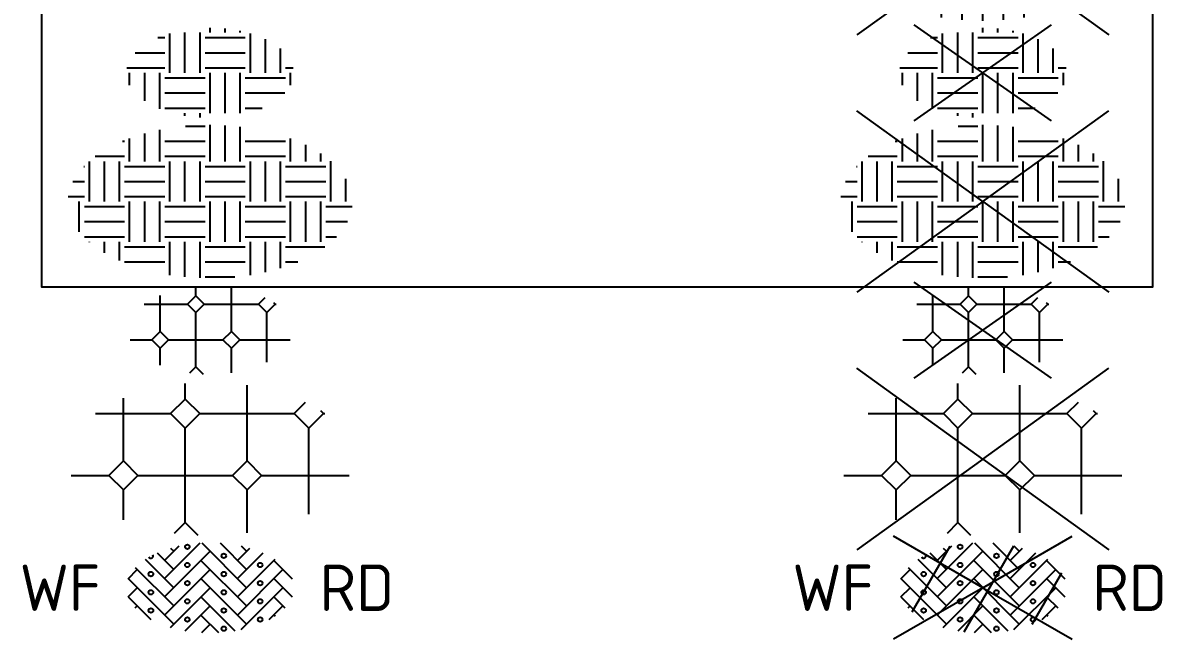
# Model space of a CAD drawing. Header units: metres. Extents: x -77 to 448, y 4806 to 5239.
# Drawn here: x -36.25 to -27.41, y 5039.6 to 5044.39 of the extents above; entities that cross this region are included whole.
import ezdxf
from ezdxf.enums import TextEntityAlignment as Align

# ---------------------------------------------------------------- set-up
doc = ezdxf.new("R2010")
doc.units = ezdxf.units.M
doc.layers.add('V-WE-VH-OPENVERHARDING_STRAATBAKSTEEN-S', color=90, linetype='Continuous', lineweight=25)
doc.styles.add('NLCS-ISO', font='NLCS-ISO.ttf')

# ---------------------------------------------------------------- blocks, each defined once
blk = doc.blocks.new('SVH-SBS_WAALFORMAAT_KEPER_KL-SO')
for p, q in [((-2.06, 1.353), (-1.414, 0.707)), ((-1.768, 0.354), (-0.384, 1.738)), ((-1.768, 1.061), (-1.203, 1.626)), ((-1.768, -0.354), (0, 1.414)), ((-1.541, 1.541), (-1.414, 1.414)), ((-0.327, 1.741), (1.414, 0)), ((0.384, 1.738), (1.414, 0.707)), ((1.061, 1.061), (1.541, 1.541)), ((1.061, 0.354), (2.06, 1.353)), ((1.203, 1.626), (1.414, 1.414)), ((-2.52, 1.105), (-1.414, 0)), ((-0.354, 1.061), (1.414, -0.707)), ((1.061, -0.354), (2.52, 1.105)), ((2.475, 1.061), (3.184, 0.352)), ((-3.184, 0.352), (-2.828, 0.707)), ((-2.905, 0.784), (-1.414, -0.707)), ((-1.768, -1.061), (0, 0.707)), ((1.061, -1.061), (2.828, 0.707)), ((-3.182, 0.354), (-1.414, -1.414)), ((-1.541, -1.541), (0, 0)), ((-0.354, 0.354), (1.414, -1.414)), ((2.475, 0.354), (3.183, -0.354)), ((-3.183, -0.354), (-2.828, 0)), ((-3.182, -0.354), (-2.298, -1.237)), ((-0.354, -0.354), (0.964, -1.671)), ((1.203, -1.626), (2.828, 0)), ((2.475, -0.354), (2.905, -0.784)), ((-2.905, -0.784), (-2.828, -0.707)), ((-0.964, -1.671), (0, -0.707)), ((2.298, -1.237), (2.828, -0.707)), ((-0.354, -1.061), (0.327, -1.741)), ((2.475, -1.061), (2.52, -1.105)), ((-0.327, -1.741), (0, -1.414))]:
    blk.add_line(p, q)
for centre in [(-0.884, 1.591), (-0.884, 0.884), (0.53, 1.237), (1.945, 0.884), (-2.298, 0.53), (0.53, 0.53), (-0.884, 0.177), (1.945, 0.177), (-2.298, -0.177), (-0.884, -0.53), (0.53, -0.177), (1.945, -0.53), (-2.298, -0.884), (0.53, -0.884), (-0.884, -1.237), (1.945, -1.237), (0.53, -1.591)]:
    blk.add_circle(centre, 0.0881)
blk.add_arc((-2.298, 1.237), 0.0881, 209.1238, 27.5078)
at = {"style": 'NLCS-ISO'}
blk.add_attdef('FORMAAT', text='', height=1.8, dxfattribs=at).set_placement((-4.25, 0), align=Align.MIDDLE_RIGHT)
blk.add_attdef('KLEUR', text='', height=1.8, dxfattribs=at).set_placement((4.25, 0), align=Align.MIDDLE_LEFT)
at = {"style": 'NLCS-ISO', "flags": 1}
blk.add_attdef('FUNCTIE', text='', height=1.8, dxfattribs=at).set_placement((0, -2.75), align=Align.TOP_CENTER)
blk = doc.blocks.new('SVH-SIERBESTRATING_01-SO')
for p, q in [((-0.967, 2.328), (-0.967, 2.929)), ((1.433, -0.072), (1.433, 2.873)), ((-3.367, -0.072), (-3.367, 2.359)), ((-1.533, 1.763), (-0.967, 2.328)), ((-0.967, 2.328), (-0.401, 1.763)), ((3.267, 1.763), (3.709, 2.205)), ((4.28, 1.881), (4.399, 1.763)), ((-4.451, 1.763), (-1.533, 1.763)), ((-1.533, 1.763), (-0.967, 1.197)), ((-0.967, 1.197), (-0.401, 1.763)), ((-0.401, 1.763), (3.267, 1.763)), ((3.267, 1.763), (3.833, 1.197)), ((3.833, 1.197), (4.399, 1.763)), ((4.399, 1.763), (4.451, 1.763)), ((-0.967, -2.472), (-0.967, 1.197)), ((3.833, -2.143), (3.833, 1.197)), ((-3.933, -0.637), (-3.367, -0.072)), ((-3.367, -0.072), (-2.801, -0.637)), ((0.867, -0.637), (1.433, -0.072)), ((1.433, -0.072), (1.999, -0.637)), ((-5.397, -0.637), (-3.933, -0.637)), ((-3.933, -0.637), (-3.367, -1.203)), ((-3.367, -1.203), (-2.801, -0.637)), ((-2.801, -0.637), (0.867, -0.637)), ((0.867, -0.637), (1.433, -1.203)), ((1.433, -1.203), (1.999, -0.637)), ((1.999, -0.637), (5.397, -0.637)), ((-3.367, -2.359), (-3.367, -1.203)), ((1.433, -2.873), (1.433, -1.203)), ((-1.377, -2.881), (-0.967, -2.472)), ((-0.967, -2.472), (-0.475, -2.964))]:
    blk.add_line(p, q)
at = {"style": 'NLCS-ISO'}
blk.add_attdef('FORMAAT', text='', height=1.8, dxfattribs=at).set_placement((-6.525, 0), align=Align.MIDDLE_RIGHT)
blk.add_attdef('KLEUR', text='', height=1.8, dxfattribs=at).set_placement((6.525, 0), align=Align.MIDDLE_LEFT)
at = {"style": 'NLCS-ISO', "flags": 1}
blk.add_attdef('FUNCTIE', text='', height=1.8, dxfattribs=at).set_placement((0, -3.975), align=Align.TOP_CENTER)
blk = doc.blocks.new('SVH-SIERBESTRATING_01_KL-SO')
for p, q in [((-1.936, -0.041), (-1.936, 1.356)), ((-0.881, 1.014), (-0.556, 1.339)), ((-0.556, 1.339), (-0.556, 1.684)), ((-0.556, 1.339), (-0.231, 1.014)), ((0.824, -0.041), (0.824, 1.652)), ((-2.559, 1.014), (-0.881, 1.014)), ((-0.881, 1.014), (-0.556, 0.688)), ((-0.556, 0.688), (-0.231, 1.014)), ((-0.231, 1.014), (1.879, 1.014)), ((1.879, 1.014), (2.133, 1.268)), ((1.879, 1.014), (2.204, 0.688)), ((2.204, 0.688), (2.529, 1.014)), ((2.461, 1.082), (2.529, 1.014)), ((2.529, 1.014), (2.559, 1.014)), ((-0.556, -1.421), (-0.556, 0.688)), ((2.204, -1.232), (2.204, 0.688)), ((-3.103, -0.366), (-2.261, -0.366)), ((-2.261, -0.366), (-1.936, -0.041)), ((-2.261, -0.366), (-1.936, -0.692)), ((-1.936, -0.041), (-1.611, -0.366)), ((-1.936, -0.692), (-1.611, -0.366)), ((-1.611, -0.366), (0.499, -0.366)), ((0.499, -0.366), (0.824, -0.041)), ((0.499, -0.366), (0.824, -0.692)), ((0.824, -0.041), (1.149, -0.366)), ((0.824, -0.692), (1.149, -0.366)), ((1.149, -0.366), (3.103, -0.366)), ((-1.936, -1.356), (-1.936, -0.692)), ((0.824, -1.652), (0.824, -0.692)), ((-0.792, -1.657), (-0.556, -1.421)), ((-0.556, -1.421), (-0.273, -1.704))]:
    blk.add_line(p, q)
at = {"style": 'NLCS-ISO'}
blk.add_attdef('FORMAAT', text='', height=1.8, dxfattribs=at).set_placement((-3.751, -0.366), align=Align.MIDDLE_RIGHT)
blk.add_attdef('KLEUR', text='', height=1.8, dxfattribs=at).set_placement((4.749, -0.366), align=Align.MIDDLE_LEFT)
at = {"style": 'NLCS-ISO', "flags": 1}
blk.add_attdef('FUNCTIE', text='', height=1.8, dxfattribs=at).set_placement((0.499, -3.116), align=Align.TOP_CENTER)
blk = doc.blocks.new('SVH-SIERBESTRATING_02-SO')
for p, q in [((-1.953, 1.562), (-1.953, 2.783)), ((-0.961, 2.93), (-0.195, 2.93)), ((0, 1.562), (0, 2.975)), ((0.586, 1.562), (0.586, 2.958)), ((1.172, 1.562), (1.172, 2.907)), ((-3.403, 2.344), (-3.32, 2.344)), ((-3.125, 1.562), (-3.125, 2.453)), ((-2.539, 1.562), (-2.539, 2.642)), ((-1.758, 2.344), (-0.195, 2.344)), ((1.367, 2.344), (2.93, 2.344)), ((3.125, 1.562), (3.125, 2.453)), ((3.711, 1.562), (3.711, 2.204)), ((4.297, 1.562), (4.297, 1.87)), ((-4.907, 1.367), (-4.883, 1.367)), ((-4.688, 0), (-4.688, 1.562)), ((-4.457, 1.758), (-3.32, 1.758)), ((-4.102, 0), (-4.102, 1.562)), ((-3.516, 0), (-3.516, 1.562)), ((-3.32, 1.367), (-1.758, 1.367)), ((-1.758, 1.758), (-0.195, 1.758)), ((-1.563, 0), (-1.563, 1.562)), ((-0.977, 0), (-0.977, 1.562)), ((-0.391, 0), (-0.391, 1.562)), ((-0.195, 1.367), (1.367, 1.367)), ((1.367, 1.758), (2.93, 1.758)), ((1.562, 0), (1.562, 1.562)), ((2.148, 0), (2.148, 1.562)), ((2.734, 0), (2.734, 1.562)), ((2.93, 1.367), (4.492, 1.367)), ((4.688, 0), (4.688, 1.575)), ((5.273, 0), (5.273, 0.887)), ((-5.331, 0.781), (-4.883, 0.781)), ((-3.32, 0.781), (-1.758, 0.781)), ((-0.195, 0.781), (1.367, 0.781)), ((2.93, 0.781), (4.492, 0.781)), ((-5.513, 0.195), (-4.883, 0.195)), ((-3.32, 0.195), (-1.758, 0.195)), ((-3.125, -1.563), (-3.125, 0)), ((-2.539, -1.563), (-2.539, 0)), ((-0.195, 0.195), (1.367, 0.195)), ((0, -1.563), (0, 0)), ((0.586, -1.563), (0.586, 0)), ((2.93, 0.195), (4.492, 0.195)), ((3.125, -1.563), (3.125, 0)), ((3.711, -1.563), (3.711, 0)), ((-5.078, -1.172), (-5.078, 0)), ((-4.883, -0.195), (-3.32, -0.195)), ((-1.953, -1.563), (-1.953, 0)), ((-1.758, -0.195), (-0.195, -0.195)), ((1.172, -1.563), (1.172, 0)), ((1.367, -0.195), (2.93, -0.195)), ((4.297, -1.563), (4.297, 0)), ((4.492, -0.195), (5.513, -0.195)), ((-4.883, -0.781), (-3.32, -0.781)), ((-1.758, -0.781), (-0.195, -0.781)), ((1.367, -0.781), (2.93, -0.781)), ((4.492, -0.781), (5.331, -0.781)), ((-4.883, -1.367), (-3.32, -1.367)), ((-4.688, -1.575), (-4.688, -1.563)), ((-4.102, -1.993), (-4.102, -1.563)), ((-3.516, -2.295), (-3.516, -1.563)), ((-3.32, -1.758), (-1.758, -1.758)), ((-1.758, -1.367), (-0.195, -1.367)), ((-1.563, -2.854), (-1.563, -1.563)), ((-0.977, -2.928), (-0.977, -1.563)), ((-0.391, -2.968), (-0.391, -1.563)), ((-0.195, -1.758), (1.367, -1.758)), ((1.367, -1.367), (2.93, -1.367)), ((1.562, -2.854), (1.562, -1.563)), ((2.148, -2.741), (2.148, -1.563)), ((2.734, -2.585), (2.734, -1.563)), ((2.93, -1.758), (4.457, -1.758)), ((4.492, -1.367), (4.907, -1.367)), ((-3.32, -2.344), (-1.758, -2.344)), ((-0.195, -2.344), (1.367, -2.344)), ((2.93, -2.344), (3.403, -2.344)), ((-0.195, -2.93), (0.961, -2.93))]:
    blk.add_line(p, q)
at = {"style": 'NLCS-ISO'}
blk.add_attdef('FORMAAT', text='', height=1.8, dxfattribs=at).set_placement((-6.525, 0), align=Align.MIDDLE_RIGHT)
blk.add_attdef('KLEUR', text='', height=1.8, dxfattribs=at).set_placement((6.525, 0), align=Align.MIDDLE_LEFT)
at = {"style": 'NLCS-ISO', "flags": 1}
blk.add_attdef('FUNCTIE', text='', height=1.8, dxfattribs=at).set_placement((0, -3.975), align=Align.TOP_CENTER)
blk = doc.blocks.new('SVH-SIERBESTRATING_02_KL-SO')
for p, q in [((-2.027, 1.367), (-1.758, 1.367)), ((-1.563, 0), (-1.563, 1.534)), ((-0.977, 0), (-0.977, 1.562)), ((-0.391, 0), (-0.391, 1.562)), ((-0.195, 1.367), (1.367, 1.367)), ((0, 1.562), (0, 1.75)), ((0.586, 1.562), (0.586, 1.721)), ((1.172, 1.562), (1.172, 1.632)), ((1.562, 0), (1.562, 1.534)), ((2.148, 0), (2.148, 1.313)), ((2.734, 0), (2.734, 0.945)), ((-2.907, 0.781), (-1.758, 0.781)), ((-0.195, 0.781), (1.367, 0.781)), ((-3.229, 0.195), (-1.758, 0.195)), ((-0.195, 0.195), (1.367, 0.195)), ((0, -1.563), (0, 0)), ((0.586, -1.563), (0.586, 0)), ((2.93, 0.195), (3.229, 0.195)), ((-3.125, -0.479), (-3.125, 0)), ((-2.539, -1.092), (-2.539, 0)), ((-1.953, -1.398), (-1.953, 0)), ((-1.758, -0.195), (-0.195, -0.195)), ((1.172, -1.563), (1.172, 0)), ((1.367, -0.195), (2.93, -0.195)), ((3.125, -0.479), (3.125, 0)), ((-1.758, -0.781), (-0.195, -0.781)), ((1.367, -0.781), (2.907, -0.781)), ((-1.758, -1.367), (-0.195, -1.367)), ((-0.977, -1.669), (-0.977, -1.563)), ((-0.391, -1.737), (-0.391, -1.563)), ((1.367, -1.367), (2.027, -1.367))]:
    blk.add_line(p, q)
at = {"style": 'NLCS-ISO'}
blk.add_attdef('FORMAAT', text='', height=1.8, dxfattribs=at).set_placement((-4.25, 0), align=Align.MIDDLE_RIGHT)
blk.add_attdef('KLEUR', text='', height=1.8, dxfattribs=at).set_placement((4.25, 0), align=Align.MIDDLE_LEFT)
at = {"style": 'NLCS-ISO', "flags": 1}
blk.add_attdef('FUNCTIE', text='', height=1.8, dxfattribs=at).set_placement((0, -2.75), align=Align.TOP_CENTER)
blk = doc.blocks.new('V-SVH-SBS_WAALFORMAAT_KEPER_KL-SO')
for p, q in [((0, 0), (-3.464, 2)), ((0, 0), (3.464, 2)), ((-2.741, -0.94), (-1.268, 1.611)), ((-2.06, 1.353), (-1.414, 0.707)), ((-1.768, 0.354), (-0.384, 1.738)), ((-1.768, 1.061), (-1.203, 1.626)), ((-1.768, -0.354), (0, 1.414)), ((-1.541, 1.541), (-1.414, 1.414)), ((-0.72, -1.707), (1.204, 1.625)), ((-0.327, 1.741), (1.414, 0)), ((0.384, 1.738), (1.414, 0.707)), ((1.061, 1.061), (1.541, 1.541)), ((1.061, 0.354), (2.06, 1.353)), ((1.203, 1.626), (1.414, 1.414)), ((-2.52, 1.105), (-1.414, 0)), ((-0.354, 1.061), (1.414, -0.707)), ((1.061, -0.354), (2.52, 1.105)), ((2.475, 1.061), (3.184, 0.352)), ((-3.184, 0.352), (-2.828, 0.707)), ((-2.905, 0.784), (-1.414, -0.707)), ((-1.768, -1.061), (0, 0.707)), ((1.061, -1.061), (2.828, 0.707)), ((1.913, -1.415), (3.065, 0.581)), ((0, 0), (-3.464, -2)), ((-3.182, 0.354), (-1.414, -1.414)), ((-1.541, -1.541), (0, 0)), ((-0.354, 0.354), (1.414, -1.414)), ((0, 0), (3.464, -2)), ((2.475, 0.354), (3.183, -0.354)), ((-3.183, -0.354), (-2.828, 0)), ((-3.182, -0.354), (-2.298, -1.237)), ((-0.354, -0.354), (0.964, -1.671)), ((1.203, -1.626), (2.828, 0)), ((2.475, -0.354), (2.905, -0.784)), ((-2.905, -0.784), (-2.828, -0.707)), ((-0.964, -1.671), (0, -0.707)), ((2.298, -1.237), (2.828, -0.707)), ((-0.354, -1.061), (0.327, -1.741)), ((2.475, -1.061), (2.52, -1.105)), ((-0.327, -1.741), (0, -1.414))]:
    blk.add_line(p, q)
for centre in [(-0.884, 1.591), (-0.884, 0.884), (0.53, 1.237), (1.945, 0.884), (-2.298, 0.53), (0.53, 0.53), (-0.884, 0.177), (1.945, 0.177), (-2.298, -0.177), (-0.884, -0.53), (0.53, -0.177), (1.945, -0.53), (-2.298, -0.884), (0.53, -0.884), (-0.884, -1.237), (1.945, -1.237), (0.53, -1.591)]:
    blk.add_circle(centre, 0.0881)
blk.add_arc((-2.298, 1.237), 0.0881, 209.1238, 27.5078)
at = {"style": 'NLCS-ISO'}
blk.add_attdef('FORMAAT', text='', height=1.8, dxfattribs=at).set_placement((-4.25, 0), align=Align.MIDDLE_RIGHT)
blk.add_attdef('KLEUR', text='', height=1.8, dxfattribs=at).set_placement((4.25, 0), align=Align.MIDDLE_LEFT)
at = {"style": 'NLCS-ISO', "flags": 1}
blk.add_attdef('FUNCTIE', text='', height=1.8, dxfattribs=at).set_placement((0, -2.75), align=Align.TOP_CENTER)
blk = doc.blocks.new('V-SVH-SIERBESTRATING_01-SO')
for p, q in [((0, 0), (-4.895, 3.524)), ((0, 0), (4.895, 3.524)), ((-0.967, 2.328), (-0.967, 2.929)), ((1.433, -0.072), (1.433, 2.873)), ((-3.367, -0.072), (-3.367, 2.359)), ((-1.533, 1.763), (-0.967, 2.328)), ((-0.967, 2.328), (-0.401, 1.763)), ((3.267, 1.763), (3.709, 2.205)), ((4.28, 1.881), (4.399, 1.763)), ((-4.451, 1.763), (-1.533, 1.763)), ((-1.533, 1.763), (-0.967, 1.197)), ((-0.967, 1.197), (-0.401, 1.763)), ((-0.401, 1.763), (3.267, 1.763)), ((3.267, 1.763), (3.833, 1.197)), ((3.833, 1.197), (4.399, 1.763)), ((4.399, 1.763), (4.451, 1.763)), ((-0.967, -2.472), (-0.967, 1.197)), ((3.833, -2.143), (3.833, 1.197)), ((0, 0), (-4.895, -3.524)), ((0, 0), (4.895, -3.524)), ((-3.933, -0.637), (-3.367, -0.072)), ((-3.367, -0.072), (-2.801, -0.637)), ((0.867, -0.637), (1.433, -0.072)), ((1.433, -0.072), (1.999, -0.637)), ((-5.397, -0.637), (-3.933, -0.637)), ((-3.933, -0.637), (-3.367, -1.203)), ((-3.367, -1.203), (-2.801, -0.637)), ((-2.801, -0.637), (0.867, -0.637)), ((0.867, -0.637), (1.433, -1.203)), ((1.433, -1.203), (1.999, -0.637)), ((1.999, -0.637), (5.397, -0.637)), ((-3.367, -2.359), (-3.367, -1.203)), ((1.433, -2.873), (1.433, -1.203)), ((-1.377, -2.881), (-0.967, -2.472)), ((-0.967, -2.472), (-0.475, -2.964))]:
    blk.add_line(p, q)
at = {"style": 'NLCS-ISO'}
blk.add_attdef('FORMAAT', text='', height=1.8, dxfattribs=at).set_placement((-6.525, 0), align=Align.MIDDLE_RIGHT)
blk.add_attdef('KLEUR', text='', height=1.8, dxfattribs=at).set_placement((6.525, 0), align=Align.MIDDLE_LEFT)
at = {"style": 'NLCS-ISO', "flags": 1}
blk.add_attdef('FUNCTIE', text='', height=1.8, dxfattribs=at).set_placement((0, -3.975), align=Align.TOP_CENTER)
blk = doc.blocks.new('V-SVH-SIERBESTRATING_01_KL-SO')
for p, q in [((-2.662, -1.864), (2.662, 1.864)), ((2.662, -1.864), (-2.662, 1.864)), ((-1.936, -0.041), (-1.936, 1.356)), ((-0.881, 1.014), (-0.556, 1.339)), ((-0.556, 1.339), (-0.556, 1.684)), ((-0.556, 1.339), (-0.231, 1.014)), ((0.824, -0.041), (0.824, 1.652)), ((-2.559, 1.014), (-0.881, 1.014)), ((-0.881, 1.014), (-0.556, 0.688)), ((-0.556, 0.688), (-0.231, 1.014)), ((-0.231, 1.014), (1.879, 1.014)), ((1.879, 1.014), (2.133, 1.268)), ((1.879, 1.014), (2.204, 0.688)), ((2.204, 0.688), (2.529, 1.014)), ((2.461, 1.082), (2.529, 1.014)), ((2.529, 1.014), (2.559, 1.014)), ((-0.556, -1.421), (-0.556, 0.688)), ((2.204, -1.232), (2.204, 0.688)), ((-3.103, -0.366), (-2.261, -0.366)), ((-2.261, -0.366), (-1.936, -0.041)), ((-2.261, -0.366), (-1.936, -0.692)), ((-1.936, -0.041), (-1.611, -0.366)), ((-1.936, -0.692), (-1.611, -0.366)), ((-1.611, -0.366), (0.499, -0.366)), ((0.499, -0.366), (0.824, -0.041)), ((0.499, -0.366), (0.824, -0.692)), ((0.824, -0.041), (1.149, -0.366)), ((0.824, -0.692), (1.149, -0.366)), ((1.149, -0.366), (3.103, -0.366)), ((-1.936, -1.356), (-1.936, -0.692)), ((0.824, -1.652), (0.824, -0.692)), ((-0.792, -1.657), (-0.556, -1.421)), ((-0.556, -1.421), (-0.273, -1.704))]:
    blk.add_line(p, q)
at = {"style": 'NLCS-ISO'}
blk.add_attdef('FORMAAT', text='', height=1.8, dxfattribs=at).set_placement((-3.751, -0.366), align=Align.MIDDLE_RIGHT)
blk.add_attdef('KLEUR', text='', height=1.8, dxfattribs=at).set_placement((4.749, -0.366), align=Align.MIDDLE_LEFT)
at = {"style": 'NLCS-ISO', "flags": 1}
blk.add_attdef('FUNCTIE', text='', height=1.8, dxfattribs=at).set_placement((0.499, -3.116), align=Align.TOP_CENTER)
blk = doc.blocks.new('V-SVH-SIERBESTRATING_02-SO')
for p, q in [((0, 0), (-4.895, 3.524)), ((0, 0), (4.895, 3.524)), ((-1.953, 1.562), (-1.953, 2.783)), ((-0.961, 2.93), (-0.195, 2.93)), ((0, 1.562), (0, 2.975)), ((0.586, 1.562), (0.586, 2.958)), ((1.172, 1.562), (1.172, 2.907)), ((-3.403, 2.344), (-3.32, 2.344)), ((-3.125, 1.562), (-3.125, 2.453)), ((-2.539, 1.562), (-2.539, 2.642)), ((-1.758, 2.344), (-0.195, 2.344)), ((1.367, 2.344), (2.93, 2.344)), ((3.125, 1.562), (3.125, 2.453)), ((3.711, 1.562), (3.711, 2.204)), ((4.297, 1.562), (4.297, 1.87)), ((-4.907, 1.367), (-4.883, 1.367)), ((-4.688, 0), (-4.688, 1.562)), ((-4.457, 1.758), (-3.32, 1.758)), ((-4.102, 0), (-4.102, 1.562)), ((-3.516, 0), (-3.516, 1.562)), ((-3.32, 1.367), (-1.758, 1.367)), ((-1.758, 1.758), (-0.195, 1.758)), ((-1.563, 0), (-1.563, 1.562)), ((-0.977, 0), (-0.977, 1.562)), ((-0.391, 0), (-0.391, 1.562)), ((-0.195, 1.367), (1.367, 1.367)), ((1.367, 1.758), (2.93, 1.758)), ((1.562, 0), (1.562, 1.562)), ((2.148, 0), (2.148, 1.562)), ((2.734, 0), (2.734, 1.562)), ((2.93, 1.367), (4.492, 1.367)), ((4.688, 0), (4.688, 1.575)), ((5.273, 0), (5.273, 0.887)), ((-5.331, 0.781), (-4.883, 0.781)), ((-3.32, 0.781), (-1.758, 0.781)), ((-0.195, 0.781), (1.367, 0.781)), ((2.93, 0.781), (4.492, 0.781)), ((-5.513, 0.195), (-4.883, 0.195)), ((0, 0), (-4.895, -3.524)), ((-3.32, 0.195), (-1.758, 0.195)), ((-3.125, -1.563), (-3.125, 0)), ((-2.539, -1.563), (-2.539, 0)), ((-0.195, 0.195), (1.367, 0.195)), ((0, -1.563), (0, 0)), ((0, 0), (4.895, -3.524)), ((0.586, -1.563), (0.586, 0)), ((2.93, 0.195), (4.492, 0.195)), ((3.125, -1.563), (3.125, 0)), ((3.711, -1.563), (3.711, 0)), ((-5.078, -1.172), (-5.078, 0)), ((-4.883, -0.195), (-3.32, -0.195)), ((-1.953, -1.563), (-1.953, 0)), ((-1.758, -0.195), (-0.195, -0.195)), ((1.172, -1.563), (1.172, 0)), ((1.367, -0.195), (2.93, -0.195)), ((4.297, -1.563), (4.297, 0)), ((4.492, -0.195), (5.513, -0.195)), ((-4.883, -0.781), (-3.32, -0.781)), ((-1.758, -0.781), (-0.195, -0.781)), ((1.367, -0.781), (2.93, -0.781)), ((4.492, -0.781), (5.331, -0.781)), ((-4.883, -1.367), (-3.32, -1.367)), ((-4.688, -1.575), (-4.688, -1.563)), ((-4.102, -1.993), (-4.102, -1.563)), ((-3.516, -2.295), (-3.516, -1.563)), ((-3.32, -1.758), (-1.758, -1.758)), ((-1.758, -1.367), (-0.195, -1.367)), ((-1.563, -2.854), (-1.563, -1.563)), ((-0.977, -2.928), (-0.977, -1.563)), ((-0.391, -2.968), (-0.391, -1.563)), ((-0.195, -1.758), (1.367, -1.758)), ((1.367, -1.367), (2.93, -1.367)), ((1.562, -2.854), (1.562, -1.563)), ((2.148, -2.741), (2.148, -1.563)), ((2.734, -2.585), (2.734, -1.563)), ((2.93, -1.758), (4.457, -1.758)), ((4.492, -1.367), (4.907, -1.367)), ((-3.32, -2.344), (-1.758, -2.344)), ((-0.195, -2.344), (1.367, -2.344)), ((2.93, -2.344), (3.403, -2.344)), ((-0.195, -2.93), (0.961, -2.93))]:
    blk.add_line(p, q)
at = {"style": 'NLCS-ISO'}
blk.add_attdef('FORMAAT', text='', height=1.8, dxfattribs=at).set_placement((-6.525, 0), align=Align.MIDDLE_RIGHT)
blk.add_attdef('KLEUR', text='', height=1.8, dxfattribs=at).set_placement((6.525, 0), align=Align.MIDDLE_LEFT)
at = {"style": 'NLCS-ISO', "flags": 1}
blk.add_attdef('FUNCTIE', text='', height=1.8, dxfattribs=at).set_placement((0, -3.975), align=Align.TOP_CENTER)
blk = doc.blocks.new('V-SVH-SIERBESTRATING_02_KL-SO')
for p, q in [((-2.662, -1.864), (2.662, 1.864)), ((2.662, -1.864), (-2.662, 1.864)), ((-2.027, 1.367), (-1.758, 1.367)), ((-1.563, 0), (-1.563, 1.534)), ((-0.977, 0), (-0.977, 1.562)), ((-0.391, 0), (-0.391, 1.562)), ((-0.195, 1.367), (1.367, 1.367)), ((0, 1.562), (0, 1.75)), ((0.586, 1.562), (0.586, 1.721)), ((1.172, 1.562), (1.172, 1.632)), ((1.562, 0), (1.562, 1.534)), ((2.148, 0), (2.148, 1.313)), ((2.734, 0), (2.734, 0.945)), ((-2.907, 0.781), (-1.758, 0.781)), ((-0.195, 0.781), (1.367, 0.781)), ((-3.229, 0.195), (-1.758, 0.195)), ((-0.195, 0.195), (1.367, 0.195)), ((0, -1.563), (0, 0)), ((0.586, -1.563), (0.586, 0)), ((2.93, 0.195), (3.229, 0.195)), ((-3.125, -0.479), (-3.125, 0)), ((-2.539, -1.092), (-2.539, 0)), ((-1.953, -1.398), (-1.953, 0)), ((-1.758, -0.195), (-0.195, -0.195)), ((1.172, -1.563), (1.172, 0)), ((1.367, -0.195), (2.93, -0.195)), ((3.125, -0.479), (3.125, 0)), ((-1.758, -0.781), (-0.195, -0.781)), ((1.367, -0.781), (2.907, -0.781)), ((-1.758, -1.367), (-0.195, -1.367)), ((-0.977, -1.669), (-0.977, -1.563)), ((-0.391, -1.737), (-0.391, -1.563)), ((1.367, -1.367), (2.027, -1.367))]:
    blk.add_line(p, q)
at = {"style": 'NLCS-ISO'}
blk.add_attdef('FORMAAT', text='', height=1.8, dxfattribs=at).set_placement((-4.25, 0), align=Align.MIDDLE_RIGHT)
blk.add_attdef('KLEUR', text='', height=1.8, dxfattribs=at).set_placement((4.25, 0), align=Align.MIDDLE_LEFT)
at = {"style": 'NLCS-ISO', "flags": 1}
blk.add_attdef('FUNCTIE', text='', height=1.8, dxfattribs=at).set_placement((0, -2.75), align=Align.TOP_CENTER)
blk = doc.blocks.new('V-SVH-SIERTEGEL-SO')
for p, q in [((0, 0), (-4.895, 3.524)), ((0, 0), (4.895, 3.524)), ((-2.001, 2.401), (-2.001, 2.773)), ((-1.601, 2.801), (-1.864, 2.801)), ((-1.6, 2.801), (-1.6, 2.847)), ((-0.8, 2.801), (-1.6, 2.801)), ((-1.2, 2.401), (-1.2, 2.801)), ((-0.8, 2.801), (-0.8, 2.944)), ((0, 2.801), (-0.8, 2.801)), ((-0.4, 2.401), (-0.4, 2.801)), ((0, 2.801), (0, 2.975)), ((0.8, 2.801), (0, 2.801)), ((0.4, 2.401), (0.4, 2.801)), ((0.8, 2.801), (0.8, 2.944)), ((1.6, 2.801), (0.8, 2.801)), ((1.2, 2.401), (1.2, 2.801)), ((1.6, 2.801), (1.6, 2.847)), ((1.864, 2.801), (1.6, 2.801)), ((2, 2.401), (2, 2.773)), ((-3.201, 2.401), (-3.263, 2.401)), ((-2.401, 2.401), (-3.201, 2.401)), ((-3.201, 1.6), (-3.201, 2.4)), ((-2.801, 2.401), (-2.801, 2.564)), ((-1.601, 2.401), (-2.401, 2.401)), ((-2.401, 1.6), (-2.401, 2.4)), ((-0.8, 2.401), (-1.6, 2.401)), ((-1.6, 1.6), (-1.6, 2.4)), ((0, 2.401), (-0.8, 2.401)), ((-0.8, 1.6), (-0.8, 2.4)), ((0.8, 2.401), (0, 2.401)), ((0, 1.6), (0, 2.4)), ((1.6, 2.401), (0.8, 2.401)), ((0.8, 1.6), (0.8, 2.4)), ((2.4, 2.401), (1.6, 2.401)), ((1.6, 1.6), (1.6, 2.4)), ((3.201, 2.401), (2.401, 2.401)), ((2.401, 1.6), (2.401, 2.4)), ((2.801, 2.401), (2.801, 2.564)), ((3.263, 2.401), (3.201, 2.401)), ((3.201, 1.6), (3.201, 2.4)), ((-4.001, 1.6), (-4.001, 2.052)), ((4.001, 1.6), (4.001, 2.052)), ((-4.001, 1.6), (-4.657, 1.6)), ((-4.401, 1.2), (-4.401, 1.6)), ((-3.201, 1.6), (-4.001, 1.6)), ((-3.601, 1.2), (-3.601, 1.6)), ((-2.401, 1.6), (-3.201, 1.6)), ((-2.801, 1.2), (-2.801, 1.6)), ((-1.601, 1.6), (-2.401, 1.6)), ((-2.001, 1.2), (-2.001, 1.6)), ((-0.8, 1.6), (-1.6, 1.6)), ((-1.2, 1.2), (-1.2, 1.6)), ((0, 1.6), (-0.8, 1.6)), ((-0.4, 1.2), (-0.4, 1.6)), ((0.8, 1.6), (0, 1.6)), ((0.4, 1.2), (0.4, 1.6)), ((1.6, 1.6), (0.8, 1.6)), ((1.2, 1.2), (1.2, 1.6)), ((2.4, 1.6), (1.6, 1.6)), ((2, 1.2), (2, 1.6)), ((3.201, 1.6), (2.401, 1.6)), ((2.801, 1.2), (2.801, 1.6)), ((4.001, 1.6), (3.201, 1.6)), ((3.601, 1.2), (3.601, 1.6)), ((4.657, 1.6), (4.001, 1.6)), ((4.401, 1.2), (4.401, 1.6)), ((-4.801, 1.2), (-5.055, 1.2)), ((-4.001, 1.2), (-4.801, 1.2)), ((-4.801, 0.4), (-4.801, 1.2)), ((-3.201, 1.2), (-4.001, 1.2)), ((-4.001, 0.4), (-4.001, 1.2)), ((-2.401, 1.2), (-3.201, 1.2)), ((-3.201, 0.4), (-3.201, 1.2)), ((-1.601, 1.2), (-2.401, 1.2)), ((-2.401, 0.4), (-2.401, 1.2)), ((-0.8, 1.2), (-1.6, 1.2)), ((-1.6, 0.4), (-1.6, 1.2)), ((0, 1.2), (-0.8, 1.2)), ((-0.8, 0.4), (-0.8, 1.2)), ((0.8, 1.2), (0, 1.2)), ((0, 0.4), (0, 1.2)), ((1.6, 1.2), (0.8, 1.2)), ((0.8, 0.4), (0.8, 1.2)), ((2.4, 1.2), (1.6, 1.2)), ((1.6, 0.4), (1.6, 1.2)), ((3.201, 1.2), (2.401, 1.2)), ((2.401, 0.4), (2.401, 1.2)), ((4.001, 1.2), (3.201, 1.2)), ((3.201, 0.4), (3.201, 1.2)), ((4.801, 1.2), (4.001, 1.2)), ((4.001, 0.4), (4.001, 1.2)), ((5.055, 1.2), (4.801, 1.2)), ((4.801, 0.4), (4.801, 1.2)), ((-4.801, 0), (-5.525, 0)), ((-4.801, 0.4), (-5.475, 0.4)), ((-5.201, 0), (-5.201, 0.4)), ((0, 0), (-4.895, -3.524)), ((-4.001, 0.4), (-4.801, 0.4)), ((-4.001, 0), (-4.801, 0)), ((-4.801, -0.8), (-4.801, 0)), ((-4.401, 0), (-4.401, 0.4)), ((-3.201, 0.4), (-4.001, 0.4)), ((-3.201, 0), (-4.001, 0)), ((-4.001, -0.8), (-4.001, 0)), ((-3.601, 0), (-3.601, 0.4)), ((-2.401, 0.4), (-3.201, 0.4)), ((-2.401, 0), (-3.201, 0)), ((-3.201, -0.8), (-3.201, 0)), ((-2.801, 0), (-2.801, 0.4)), ((-1.601, 0.4), (-2.401, 0.4)), ((-1.601, 0), (-2.401, 0)), ((-2.401, -0.8), (-2.401, 0)), ((-2.001, 0), (-2.001, 0.4)), ((-0.8, 0.4), (-1.6, 0.4)), ((-0.8, 0), (-1.6, 0)), ((-1.6, -0.8), (-1.6, 0)), ((-1.2, 0), (-1.2, 0.4)), ((0, 0.4), (-0.8, 0.4)), ((0, 0), (-0.8, 0)), ((-0.8, -0.8), (-0.8, 0)), ((-0.4, 0), (-0.4, 0.4)), ((0.8, 0.4), (0, 0.4)), ((0.8, 0), (0, 0)), ((0, -0.8), (0, 0)), ((0, 0), (4.895, -3.524)), ((0.4, 0), (0.4, 0.4)), ((1.6, 0.4), (0.8, 0.4)), ((1.6, 0), (0.8, 0)), ((0.8, -0.8), (0.8, 0)), ((1.2, 0), (1.2, 0.4)), ((2.4, 0.4), (1.6, 0.4)), ((2.4, 0), (1.6, 0)), ((1.6, -0.8), (1.6, 0)), ((2, 0), (2, 0.4)), ((3.201, 0.4), (2.401, 0.4)), ((3.201, 0), (2.401, 0)), ((2.401, -0.8), (2.401, 0)), ((2.801, 0), (2.801, 0.4)), ((4.001, 0.4), (3.201, 0.4)), ((4.001, 0), (3.201, 0)), ((3.201, -0.8), (3.201, 0)), ((3.601, 0), (3.601, 0.4)), ((4.801, 0.4), (4.001, 0.4)), ((4.801, 0), (4.001, 0)), ((4.001, -0.8), (4.001, 0)), ((4.401, 0), (4.401, 0.4)), ((5.475, 0.4), (4.801, 0.4)), ((5.525, 0), (4.801, 0)), ((4.801, -0.8), (4.801, 0)), ((5.201, 0), (5.201, 0.4)), ((-4.801, -0.8), (-5.321, -0.8)), ((-5.201, -1.003), (-5.201, -0.8)), ((-4.001, -0.8), (-4.801, -0.8)), ((-4.401, -1.2), (-4.401, -0.8)), ((-3.201, -0.8), (-4.001, -0.8)), ((-3.601, -1.2), (-3.601, -0.8)), ((-2.401, -0.8), (-3.201, -0.8)), ((-2.801, -1.2), (-2.801, -0.8)), ((-1.601, -0.8), (-2.401, -0.8)), ((-2.001, -1.2), (-2.001, -0.8)), ((-0.8, -0.8), (-1.6, -0.8)), ((-1.2, -1.2), (-1.2, -0.8)), ((0, -0.8), (-0.8, -0.8)), ((-0.4, -1.2), (-0.4, -0.8)), ((0.8, -0.8), (0, -0.8)), ((0.4, -1.2), (0.4, -0.8)), ((1.6, -0.8), (0.8, -0.8)), ((1.2, -1.2), (1.2, -0.8)), ((2.4, -0.8), (1.6, -0.8)), ((2, -1.2), (2, -0.8)), ((3.201, -0.8), (2.401, -0.8)), ((2.801, -1.2), (2.801, -0.8)), ((4.001, -0.8), (3.201, -0.8)), ((3.601, -1.2), (3.601, -0.8)), ((4.801, -0.8), (4.001, -0.8)), ((4.401, -1.2), (4.401, -0.8)), ((5.321, -0.8), (4.801, -0.8)), ((5.201, -1.003), (5.201, -0.8)), ((-4.801, -1.2), (-5.056, -1.2)), ((-4.001, -1.2), (-4.801, -1.2)), ((-4.801, -1.472), (-4.801, -1.2)), ((-3.201, -1.2), (-4.001, -1.2)), ((-4.001, -2), (-4.001, -1.2)), ((-2.401, -1.2), (-3.201, -1.2)), ((-3.201, -2), (-3.201, -1.2)), ((-1.601, -1.2), (-2.401, -1.2)), ((-2.401, -2), (-2.401, -1.2)), ((-0.8, -1.2), (-1.6, -1.2)), ((-1.6, -2), (-1.6, -1.2)), ((0, -1.2), (-0.8, -1.2)), ((-0.8, -2), (-0.8, -1.2)), ((0.8, -1.2), (0, -1.2)), ((0, -2), (0, -1.2)), ((1.6, -1.2), (0.8, -1.2)), ((0.8, -2), (0.8, -1.2)), ((2.4, -1.2), (1.6, -1.2)), ((1.6, -2), (1.6, -1.2)), ((3.201, -1.2), (2.401, -1.2)), ((2.401, -2), (2.401, -1.2)), ((4.001, -1.2), (3.201, -1.2)), ((3.201, -2), (3.201, -1.2)), ((4.801, -1.2), (4.001, -1.2)), ((4.001, -2), (4.001, -1.2)), ((5.056, -1.2), (4.801, -1.2)), ((4.801, -1.472), (4.801, -1.2)), ((-4.001, -2), (-4.09, -2)), ((-3.201, -2), (-4.001, -2)), ((-3.601, -2.256), (-3.601, -2)), ((-2.401, -2), (-3.201, -2)), ((-2.801, -2.4), (-2.801, -2)), ((-1.601, -2), (-2.401, -2)), ((-2.001, -2.4), (-2.001, -2)), ((-0.8, -2), (-1.6, -2)), ((-1.2, -2.4), (-1.2, -2)), ((0, -2), (-0.8, -2)), ((-0.4, -2.4), (-0.4, -2)), ((0.8, -2), (0, -2)), ((0.4, -2.4), (0.4, -2)), ((1.6, -2), (0.8, -2)), ((1.2, -2.4), (1.2, -2)), ((2.4, -2), (1.6, -2)), ((2, -2.4), (2, -2)), ((3.201, -2), (2.401, -2)), ((2.801, -2.4), (2.801, -2)), ((4.001, -2), (3.201, -2)), ((3.601, -2.256), (3.601, -2)), ((4.09, -2), (4.001, -2)), ((-3.201, -2.4), (-3.264, -2.4)), ((-2.401, -2.4), (-3.201, -2.4)), ((-3.201, -2.425), (-3.201, -2.4)), ((-1.601, -2.4), (-2.401, -2.4)), ((-2.401, -2.68), (-2.401, -2.4)), ((-0.8, -2.4), (-1.6, -2.4)), ((-1.6, -2.847), (-1.6, -2.4)), ((0, -2.4), (-0.8, -2.4)), ((-0.8, -2.944), (-0.8, -2.4)), ((0.8, -2.4), (0, -2.4)), ((0, -2.975), (0, -2.4)), ((1.6, -2.4), (0.8, -2.4)), ((0.8, -2.944), (0.8, -2.4)), ((2.4, -2.4), (1.6, -2.4)), ((1.6, -2.847), (1.6, -2.4)), ((3.201, -2.4), (2.401, -2.4)), ((2.401, -2.68), (2.401, -2.4)), ((3.264, -2.4), (3.201, -2.4)), ((3.201, -2.425), (3.201, -2.4))]:
    blk.add_line(p, q)
at = {"style": 'NLCS-ISO'}
blk.add_attdef('FORMAAT', text='', height=1.8, dxfattribs=at).set_placement((-6.525, 0), align=Align.MIDDLE_RIGHT)
blk.add_attdef('KLEUR', text='', height=1.8, dxfattribs=at).set_placement((6.525, 0), align=Align.MIDDLE_LEFT)
at = {"style": 'NLCS-ISO', "flags": 1}
blk.add_attdef('FUNCTIE', text='', height=1.8, dxfattribs=at).set_placement((0, -3.975), align=Align.TOP_CENTER)

msp = doc.modelspace()

# ---------------------------------------------------------------- linework, layer by layer
at = {"color": 2}
msp.add_lwpolyline([(-36.1055, 5052.4167), (-27.4813, 5052.4167), (-27.4813, 5042.3319), (-36.1055, 5042.3319)], close=True, dxfattribs=at)

# ---------------------------------------------------------------- block references
at = {"layer": 'V-WE-VH-OPENVERHARDING_STRAATBAKSTEEN-S', "xscale": 0.2, "yscale": 0.2, "zscale": 0.2}
for name, p in [('V-SVH-SIERTEGEL-SO', (-28.7985, 5044.9979)), ('V-SVH-SIERBESTRATING_02_KL-SO', (-28.7985, 5043.9979)), ('SVH-SIERBESTRATING_02_KL-SO', (-34.7985, 5043.9979)), ('V-SVH-SIERBESTRATING_02-SO', (-28.7985, 5042.9979)), ('SVH-SIERBESTRATING_02-SO', (-34.7985, 5042.9979)), ('SVH-SIERBESTRATING_01_KL-SO', (-34.7985, 5041.9979)), ('V-SVH-SIERBESTRATING_01_KL-SO', (-28.7985, 5041.9979)), ('V-SVH-SIERBESTRATING_01-SO', (-28.7985, 5040.9979)), ('SVH-SIERBESTRATING_01-SO', (-34.7985, 5040.9979))]:
    msp.add_blockref(name, p, dxfattribs=at)
for name, p in [('V-SVH-SBS_WAALFORMAAT_KEPER_KL-SO', (-28.7985, 5039.9979)), ('SVH-SBS_WAALFORMAAT_KEPER_KL-SO', (-34.7985, 5039.9979))]:
    msp.add_blockref(name, p, dxfattribs=at).add_auto_attribs({'FORMAAT': 'WF', 'KLEUR': 'RD'})

doc.saveas('drawing.dxf')
